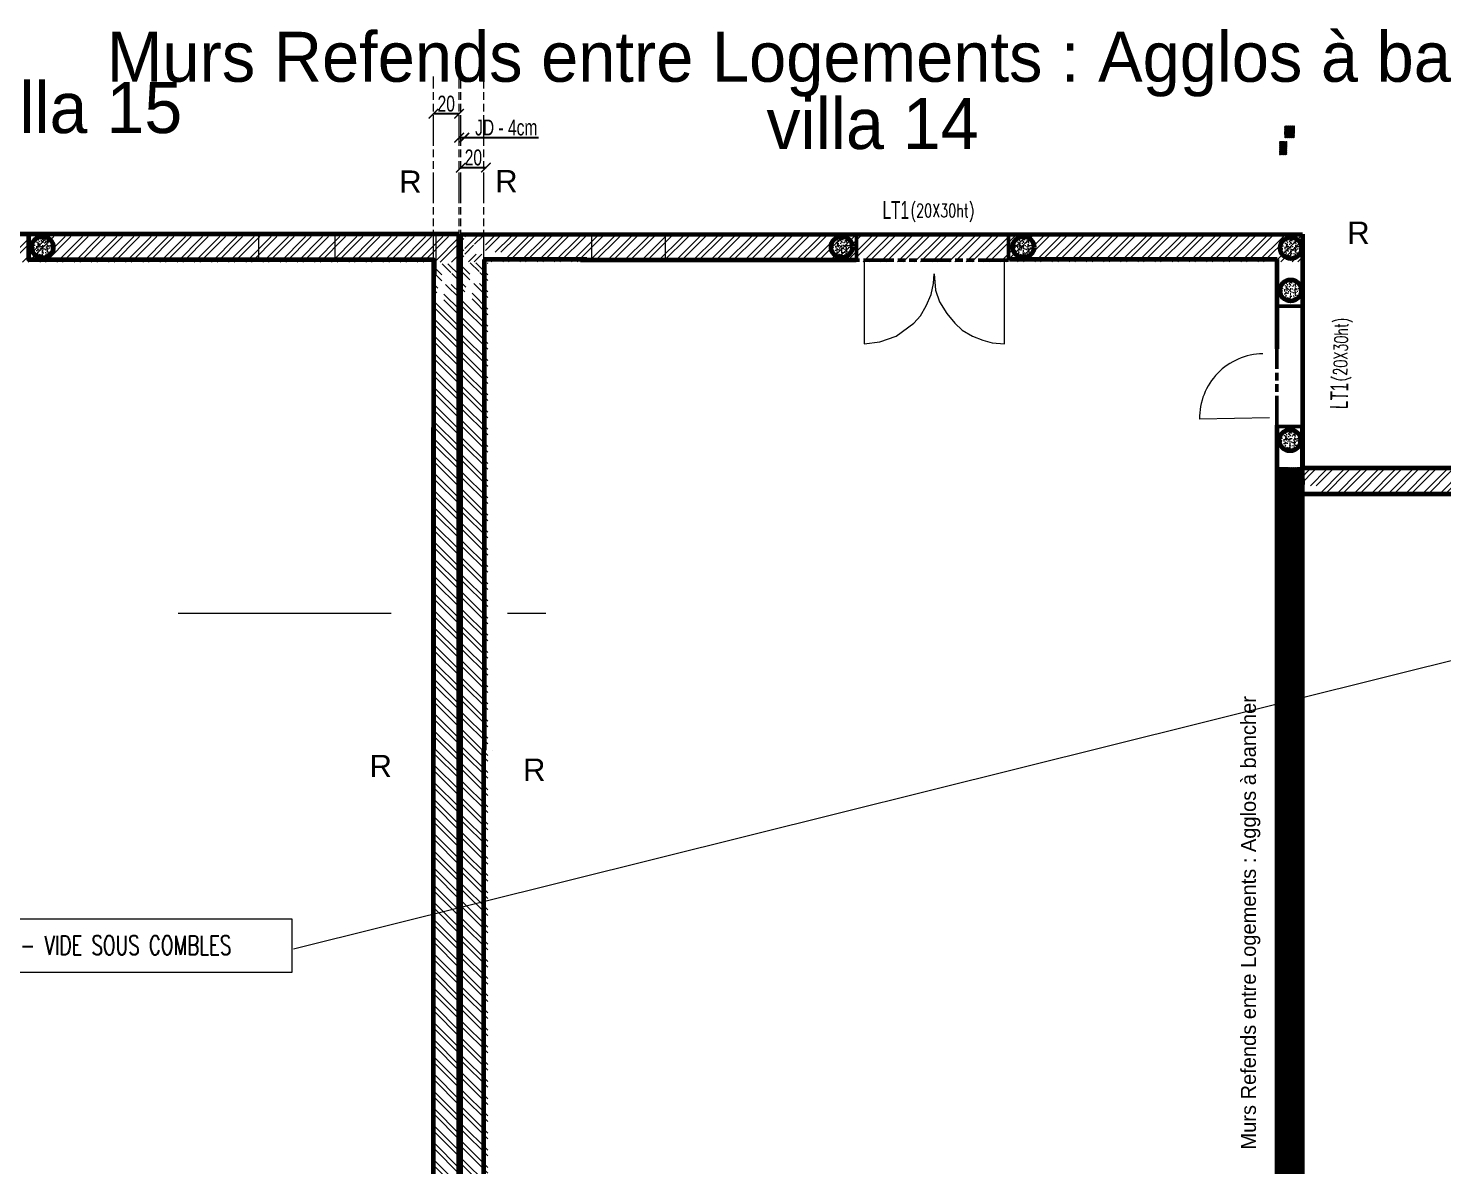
# Model space of a CAD drawing. Header units: metres. Extents: x -12536 to 12621, y -17191 to 9596.
# Drawn here: x -1812 to -702, y -4989 to -4097 of the extents above; entities that cross this region are included whole.
import ezdxf
from ezdxf.lldxf.tags import DXFTag

# ---------------------------------------------------------------- set-up
doc = ezdxf.new("R2010")
doc.units = ezdxf.units.M
doc.header["$MEASUREMENT"] = 0
doc.header["$PDMODE"] = 2
doc.header["$PDSIZE"] = 0.25
doc.linetypes.add('ACAD_ISO09W100', pattern=[45, 24, -3, 6, -3, 6, -3])
for name, color, linetype, lineweight in [('B-COT', 1, 'Continuous', 18), ('B-HAC', 8, 'Continuous', 9), ('B-HACH', 8, 'Continuous', 9), ('B-TEXT-LINTEAU', 3, 'Continuous', 30), ('B-TEXT-NIVEAU', 3, 'Continuous', 20), ('B-titre linteau', 7, 'Continuous', 40), ('B-TITRE POTEAUX', 7, 'Continuous', 60), ('B-VOILE-BA', 7, 'Continuous', 60)]:
    doc.layers.add(name, color=color, linetype=linetype, lineweight=lineweight)
doc.layers.add('B-HATCH-RELEVE', color=7, linetype='Continuous')
doc.layers.add('Calque commun', color=7, linetype='Continuous')
doc.styles.add('Arial', font='arial.ttf', dxfattribs={"height": 0.128})
doc.styles.add('Arial Narrow', font='ARIALN.TTF', dxfattribs={"width": 0.5})
doc.styles.add('Century Gothic4', font='GOTHIC.TTF', dxfattribs={"height": 0.4})
doc.styles.add('TEXTE', font='arial.ttf', dxfattribs={"width": 0.7})
doc.styles.add('TEXTE100', font='romans.shx', dxfattribs={"width": 0.7, "height": 0.3})
tags = doc.linetypes.add('HIDDEN', pattern=[0.375, 0.25, -0.125]).pattern_tags.tags
tags[6:7] = [DXFTag(74, 4), DXFTag(75, 0), DXFTag(340, '0'), DXFTag(46, 1.0), DXFTag(50, 0.0), DXFTag(44, 0.0), DXFTag(45, 0.0)]
tags[4:5] = [DXFTag(74, 4), DXFTag(75, 0), DXFTag(340, '0'), DXFTag(46, 1.0), DXFTag(50, 0.0), DXFTag(44, 0.0), DXFTag(45, 0.0)]
tags = doc.linetypes.add('HIDDEN2', pattern=[0.1875, 0.125, -0.0625]).pattern_tags.tags
tags[6:7] = [DXFTag(74, 4), DXFTag(75, 0), DXFTag(340, '0'), DXFTag(46, 1.0), DXFTag(50, 0.0), DXFTag(44, 0.0), DXFTag(45, 0.0)]
tags[4:5] = [DXFTag(74, 4), DXFTag(75, 0), DXFTag(340, '0'), DXFTag(46, 1.0), DXFTag(50, 0.0), DXFTag(44, 0.0), DXFTag(45, 0.0)]
doc.dimstyles.new('COT 50', dxfattribs={"dimscale": 0.05, "dimtxt": 250, "dimasz": 150, "dimexe": 1, "dimexo": 2, "dimgap": 30, "dimtad": 1, "dimdec": 1, "dimrnd": 0.5, "dimzin": 12, "dimdsep": 46, "dimtxsty": 'TEXTE', "dimblk1": 'ARCHTICK', "dimblk2": 'ARCHTICK', "dimsah": 1, "dimcen": 0, "dimdle": 1.5, "dimclrd": 1, "dimclre": 1, "dimclrt": 3, "dimadec": 0, "dimazin": 0, "dimtfac": 1, "dimtdec": 1, "dimtmove": 0, "dimatfit": 3, "dimldrblk": 'ARCHTICK', "dimfxl": 1, "dimtolj": 1, "dimtzin": 0, "dimarcsym": 0})

# ---------------------------------------------------------------- blocks, each defined once
blk = doc.blocks.new('_ArchTick')
at = {"color": 0, "linetype": 'ByBlock', "const_width": 0.15}
blk.add_lwpolyline([(-0.5, -0.5), (0.5, 0.5)], dxfattribs=at)
blk = doc.blocks.new('*D1903')
at = {"layer": 'B-HATCH-RELEVE', "color": 1, "linetype": 'ByBlock', "lineweight": -2, "transparency": 16777216}
for p, q in [((-1474, -4182.5), (-1469.8, -4182.5)), ((-1473.9, -4182.5), (-1473.9, -4182.5)), ((-1469.8, -4182.5), (-1469.8, -4182.5)), ((-1469.8, -4182.5), (-1411.5, -4182.5))]:
    blk.add_line(p, q, dxfattribs=at)
at = {"layer": 'Defpoints', "color": 0, "transparency": 16777216}
for p in [(-1473.9, -4114.6), (-1469.8, -4114.6), (-1469.8, -4182.5)]:
    blk.add_point(p, dxfattribs=at)
at = {"layer": 'B-HATCH-RELEVE', "color": 1, "lineweight": -2, "transparency": 16777216, "xscale": 7.5, "yscale": 7.5, "zscale": 7.5, "rotation": 180}
blk.add_blockref('_ArchTick', (-1473.9, -4182.5), dxfattribs=at)
at = {"layer": 'B-HATCH-RELEVE', "color": 1, "lineweight": -2, "transparency": 16777216, "xscale": 7.5, "yscale": 7.5, "zscale": 7.5}
blk.add_blockref('_ArchTick', (-1469.8, -4182.5), dxfattribs=at)
at = {"layer": 'B-HATCH-RELEVE', "color": 3, "transparency": 16777216, "insert": (-1436.9, -4174.6), "char_height": 12.5, "attachment_point": 5, "style": 'TEXTE'}
blk.add_mtext('\\A1;JD - 4cm', dxfattribs=at)
blk = doc.blocks.new('*D1904')
at = {"layer": 'B-HATCH-RELEVE', "color": 1, "linetype": 'ByBlock', "lineweight": -2, "transparency": 16777216}
for p, q in [((-1474, -4163.7), (-1494.1, -4163.7)), ((-1494, -4163.7), (-1494, -4163.7)), ((-1474, -4163.7), (-1474, -4163.7))]:
    blk.add_line(p, q, dxfattribs=at)
at = {"layer": 'Defpoints', "color": 0, "transparency": 16777216}
for p in [(-1494, -4163.7), (-1494, -4163.8), (-1474, -4163.8)]:
    blk.add_point(p, dxfattribs=at)
at = {"layer": 'B-HATCH-RELEVE', "color": 1, "lineweight": -2, "transparency": 16777216, "xscale": 7.5, "yscale": 7.5, "zscale": 7.5, "rotation": 180}
blk.add_blockref('_ArchTick', (-1494, -4163.7), dxfattribs=at)
at = {"layer": 'B-HATCH-RELEVE', "color": 1, "lineweight": -2, "transparency": 16777216, "xscale": 7.5, "yscale": 7.5, "zscale": 7.5}
blk.add_blockref('_ArchTick', (-1474, -4163.7), dxfattribs=at)
at = {"layer": 'B-HATCH-RELEVE', "color": 3, "transparency": 16777216, "insert": (-1484, -4155.9), "char_height": 12.5, "attachment_point": 5, "style": 'TEXTE'}
blk.add_mtext('\\A1;20', dxfattribs=at)
blk = doc.blocks.new('*D1905')
at = {"layer": 'B-HATCH-RELEVE', "color": 1, "linetype": 'ByBlock', "lineweight": -2, "transparency": 16777216}
for p, q in [((-1472.7, -4206), (-1452.7, -4206)), ((-1472.6, -4206), (-1472.6, -4206)), ((-1452.8, -4206), (-1452.8, -4206))]:
    blk.add_line(p, q, dxfattribs=at)
at = {"layer": 'Defpoints', "color": 0, "transparency": 16777216}
for p in [(-1472.6, -4197.1), (-1452.8, -4197.1), (-1452.8, -4206)]:
    blk.add_point(p, dxfattribs=at)
at = {"layer": 'B-HATCH-RELEVE', "color": 1, "lineweight": -2, "transparency": 16777216, "xscale": 7.5, "yscale": 7.5, "zscale": 7.5, "rotation": 180}
blk.add_blockref('_ArchTick', (-1472.6, -4206), dxfattribs=at)
at = {"layer": 'B-HATCH-RELEVE', "color": 1, "lineweight": -2, "transparency": 16777216, "xscale": 7.5, "yscale": 7.5, "zscale": 7.5}
blk.add_blockref('_ArchTick', (-1452.8, -4206), dxfattribs=at)
at = {"layer": 'B-HATCH-RELEVE', "color": 3, "transparency": 16777216, "insert": (-1462.7, -4198.1), "char_height": 12.5, "attachment_point": 5, "style": 'TEXTE'}
blk.add_mtext('\\A1;20', dxfattribs=at)

msp = doc.modelspace()

# ---------------------------------------------------------------- hatches: boundary and pattern name
at = {"layer": 'B-HAC'}
h = msp.add_hatch(dxfattribs=at)
h.set_pattern_fill('ANSI32', color=1, angle=-90)
h.set_pattern_definition([(315, (3120.4723, -9474.8933), (0.265165043, 0.265165043), []), (315, (3120.4723, -9475.07007), (0.265165043, 0.265165043), [])])
h.paths.add_polyline_path([(-810.752, -4441.342), (-812.028, -5157.893), (-832.028, -5157.893), (-830.752, -4441.342)])
h.paths.add_polyline_path([(-829.965, -4185.465), (-824.456, -4185.539), (-824.456, -4195.883), (-829.965, -4195.808)])
h.paths.add_polyline_path([(-826.055, -4173.308), (-818.222, -4173.263), (-818.196, -4182.535), (-826.029, -4182.579)])
h = msp.add_hatch(dxfattribs=at)
h.set_pattern_fill('ANSI32', color=256)
h.set_pattern_definition([(45, (-65011.8335, 87824.6525), (-6.7351921, 6.7351921), []), (45, (-65007.343, 87824.6525), (-6.7351921, 6.7351921), [])])
h.paths.add_polyline_path([(-2129.132, -4260.019), (-1470.289, -4260.095), (-1470.289, -4280.095), (-2129.132, -4280.019)])
h.paths.add_polyline_path([(-2109.97, -4277.933), (-2109.896, -4272.425), (-2099.552, -4272.425), (-2099.627, -4277.933)], flags=16)
h.paths.add_polyline_path([(-2122.128, -4274.024), (-2122.172, -4266.191), (-2112.9, -4266.165), (-2112.856, -4273.998)], flags=16)
h = msp.add_hatch(dxfattribs=at)
h.set_pattern_fill('ANSI32', color=256)
h.set_pattern_definition([(45, (-64352.162, 87824.695), (-6.7351921, 6.7351921), []), (45, (-64347.672, 87824.695), (-6.7351921, 6.7351921), [])])
h.paths.add_polyline_path([(-1469.461, -4259.976), (-810.618, -4260.052), (-810.618, -4280.052), (-1469.461, -4279.976)])
h.paths.add_polyline_path([(-1450.299, -4277.891), (-1450.224, -4272.382), (-1439.881, -4272.382), (-1439.956, -4277.891)], flags=16)
h.paths.add_polyline_path([(-1462.456, -4273.981), (-1462.501, -4266.148), (-1453.229, -4266.122), (-1453.184, -4273.955)], flags=16)
h = msp.add_hatch(dxfattribs=at)
h.set_pattern_fill('ANSI32', color=256, angle=-90)
h.set_pattern_definition([(315, (90611.244, 58601.334), (6.7351921, 6.7351921), []), (315, (90611.244, 58596.844), (6.7351921, 6.7351921), [])])
h.paths.add_polyline_path([(-1473.428, -4281.367), (-1473.504, -5140.45), (-1493.504, -5140.45), (-1493.428, -4281.367)])
h.paths.add_polyline_path([(-1491.342, -4300.529), (-1485.834, -4300.604), (-1485.834, -4310.947), (-1491.342, -4310.873)], flags=16)
h.paths.add_polyline_path([(-1487.433, -4288.372), (-1479.6, -4288.328), (-1479.574, -4297.599), (-1487.407, -4297.644)], flags=16)
h = msp.add_hatch(dxfattribs=at)
h.set_pattern_fill('ANSI32', color=256, angle=-90)
h.set_pattern_definition([(315, (90633.294, 58602.068), (6.7351921, 6.7351921), []), (315, (90633.294, 58597.578), (6.7351921, 6.7351921), [])])
h.paths.add_polyline_path([(-1451.377, -4280.633), (-1451.453, -5139.716), (-1471.453, -5139.716), (-1471.377, -4280.633)])
h.paths.add_polyline_path([(-1469.292, -4299.795), (-1463.783, -4299.87), (-1463.783, -4310.213), (-1469.292, -4310.138)], flags=16)
h.paths.add_polyline_path([(-1465.383, -4287.638), (-1457.549, -4287.593), (-1457.523, -4296.865), (-1465.356, -4296.91)], flags=16)
h = msp.add_hatch(dxfattribs=at)
h.set_pattern_fill('ANSI32', color=256)
h.set_pattern_definition([(45, (-63712.384, 87641.493), (-6.7351921, 6.7351921), []), (45, (-63707.894, 87641.493), (-6.7351921, 6.7351921), [])])
h.paths.add_polyline_path([(-829.683, -4443.178), (-170.84, -4443.254), (-170.84, -4463.254), (-829.683, -4463.178)])
h.paths.add_polyline_path([(-810.521, -4461.093), (-810.447, -4455.584), (-800.103, -4455.584), (-800.178, -4461.093)], flags=16)
h.paths.add_polyline_path([(-822.678, -4457.183), (-822.723, -4449.35), (-813.451, -4449.324), (-813.407, -4457.157)], flags=16)
h = msp.add_hatch(dxfattribs=at)
h.set_pattern_fill('ANSI32', color=256, angle=-90)
h.set_pattern_definition([(315, (91273.072, 58418.866), (6.7351921, 6.7351921), []), (315, (91273.072, 58414.376), (6.7351921, 6.7351921), [])])
h.paths.add_polyline_path([(-811.599, -4463.835), (-811.676, -5322.918), (-831.676, -5322.918), (-831.599, -4463.835)])
h.paths.add_polyline_path([(-829.514, -4482.997), (-824.006, -4483.072), (-824.006, -4493.415), (-829.514, -4493.34)], flags=16)
h.paths.add_polyline_path([(-825.605, -4470.84), (-817.772, -4470.795), (-817.746, -4480.067), (-825.579, -4480.112)], flags=16)
at = {"layer": 'B-HACH', "ltscale": 0.225}
h = msp.add_hatch(dxfattribs=at)
h.set_pattern_fill('AR-CONC', color=256, scale=0.028, style=0)
h.set_pattern_definition([(50, (6133.7636, 7068.0244), (5.1011707, -0.4462944), [0.5334, -5.8674]), (355, (6133.7636, 7068.0244), (-0.9867991, 5.349586), [0.42672, -4.69392]), (100.451, (6134.1887, 7067.987), (4.11439, 4.9032673), [0.45332, -4.98652]), (46.1842, (6133.7636, 7069.447), (7.5902131, -1.1771852), [0.8001, -8.8011]), (96.6356, (6134.396, 7069.349), (6.6473186, 6.9279156), [0.67998, -7.47978]), (351.184, (6133.764, 7069.447), (6.647329, 6.9279033), [0.64008, -7.04088]), (21, (6134.475, 7069.091), (4.2452166, -2.8634345), [0.5334, -5.8674]), (326, (6134.475, 7069.091), (1.7304568, 5.157263), [0.42672, -4.69392]), (71.4514, (6134.8286, 7068.8526), (5.9756617, 2.29384), [0.45332, -4.98652]), (37.5, (6133.7636, 7068.0244), (0.0864809, 2.3675411), [0, -4.637024, 0, -4.76504, 0, -4.7117]), (7.5, (6133.7636, 7068.0244), (1.87095055, 2.8050561), [0, -2.716784, 0, -4.530344, 0, -1.79578]), (327.5, (6132.1777, 7068.0244), (3.79653666, -0.16040483), [0, -1.778, 0, -5.54736, 0, -7.36092]), (317.5, (6131.4665, 7068.0244), (4.1476171, 0.71194175), [0, -2.3114, 0, -3.684016, 0, -5.22732])])
h.paths.add_polyline_path([(-1792.424, -4268.439, 1), (-1809.224, -4268.439, 1)])
h = msp.add_hatch(dxfattribs=at)
h.set_pattern_fill('AR-CONC', color=256, scale=0.028, style=0)
h.set_pattern_definition([(50, (6760.973, 7068.2298), (5.1011707, -0.4462944), [0.5334, -5.8674]), (355, (6760.973, 7068.23), (-0.9867991, 5.349586), [0.42672, -4.69392]), (100.451, (6761.3983, 7068.1926), (4.11439, 4.9032673), [0.45332, -4.98652]), (46.1842, (6760.973, 7069.652), (7.5902131, -1.1771852), [0.8001, -8.8011]), (96.6356, (6761.606, 7069.554), (6.6473186, 6.9279156), [0.67998, -7.47978]), (351.184, (6760.973, 7069.652), (6.647329, 6.9279033), [0.64008, -7.04088]), (21, (6761.6844, 7069.2966), (4.2452166, -2.8634345), [0.5334, -5.8674]), (326, (6761.6844, 7069.2966), (1.7304568, 5.157263), [0.42672, -4.69392]), (71.4514, (6762.038, 7069.058), (5.9756617, 2.29384), [0.45332, -4.98652]), (37.5, (6760.9732, 7068.2298), (0.0864809, 2.3675411), [0, -4.637024, 0, -4.76504, 0, -4.7117]), (7.5, (6760.9732, 7068.2298), (1.87095055, 2.8050561), [0, -2.716784, 0, -4.530344, 0, -1.79578]), (327.5, (6759.3872, 7068.2298), (3.79653666, -0.16040483), [0, -1.778, 0, -5.54736, 0, -7.36092]), (317.5, (6758.676, 7068.2298), (4.1476171, 0.71194175), [0, -2.3114, 0, -3.684016, 0, -5.22732])])
h.paths.add_polyline_path([(-1165.214, -4268.233, 1), (-1182.014, -4268.233, 1)])
h = msp.add_hatch(dxfattribs=at)
h.set_pattern_fill('AR-CONC', color=256, scale=0.028, style=0)
h.set_pattern_definition([(50, (6903.5285, 7068.1064), (5.1011707, -0.4462944), [0.5334, -5.8674]), (355, (6903.5285, 7068.1064), (-0.9867991, 5.349586), [0.42672, -4.69392]), (100.451, (6903.9536, 7068.0693), (4.11439, 4.9032673), [0.45332, -4.98652]), (46.1842, (6903.5285, 7069.529), (7.5902131, -1.1771852), [0.8001, -8.8011]), (96.6356, (6904.161, 7069.431), (6.6473186, 6.9279156), [0.67998, -7.47978]), (351.184, (6903.5285, 7069.529), (6.647329, 6.9279033), [0.64008, -7.04088]), (21, (6904.2397, 7069.1732), (4.2452166, -2.8634345), [0.5334, -5.8674]), (326, (6904.2397, 7069.173), (1.7304568, 5.157263), [0.42672, -4.69392]), (71.4514, (6904.5935, 7068.9346), (5.9756617, 2.29384), [0.45332, -4.98652]), (37.5, (6903.5285, 7068.1064), (0.0864809, 2.3675411), [0, -4.637024, 0, -4.76504, 0, -4.7117]), (7.5, (6903.5285, 7068.1064), (1.87095055, 2.8050561), [0, -2.716784, 0, -4.530344, 0, -1.79578]), (327.5, (6901.9425, 7068.1064), (3.79653666, -0.16040483), [0, -1.778, 0, -5.54736, 0, -7.36092]), (317.5, (6901.2313, 7068.1064), (4.1476171, 0.71194175), [0, -2.3114, 0, -3.684016, 0, -5.22732])])
h.paths.add_polyline_path([(-1022.659, -4268.357, 1), (-1039.459, -4268.357, 1)])
h = msp.add_hatch(dxfattribs=at)
h.set_pattern_fill('AR-CONC', color=256, scale=0.028, style=0)
h.set_pattern_definition([(50, (7113.396, 7067.3933), (5.1011707, -0.4462944), [0.5334, -5.8674]), (355, (7113.396, 7067.393), (-0.9867991, 5.349586), [0.42672, -4.69392]), (100.451, (7113.821, 7067.356), (4.11439, 4.9032673), [0.45332, -4.98652]), (46.1842, (7113.396, 7068.8157), (7.5902131, -1.1771852), [0.8001, -8.8011]), (96.6356, (7114.0284, 7068.7176), (6.6473186, 6.9279156), [0.67998, -7.47978]), (351.184, (7113.396, 7068.816), (6.647329, 6.9279033), [0.64008, -7.04088]), (21, (7114.107, 7068.46), (4.2452166, -2.8634345), [0.5334, -5.8674]), (326, (7114.107, 7068.46), (1.7304568, 5.157263), [0.42672, -4.69392]), (71.4514, (7114.461, 7068.2214), (5.9756617, 2.29384), [0.45332, -4.98652]), (37.5, (7113.3959, 7067.3933), (0.0864809, 2.3675411), [0, -4.637024, 0, -4.76504, 0, -4.7117]), (7.5, (7113.396, 7067.3933), (1.87095055, 2.8050561), [0, -2.716784, 0, -4.530344, 0, -1.79578]), (327.5, (7111.8099, 7067.3933), (3.79653666, -0.16040483), [0, -1.778, 0, -5.54736, 0, -7.36092]), (317.5, (7111.0987, 7067.3933), (4.1476171, 0.71194175), [0, -2.3114, 0, -3.684016, 0, -5.22732])])
h.paths.add_polyline_path([(-812.791, -4269.07, 1), (-829.591, -4269.07, 1)])
h = msp.add_hatch(dxfattribs=at)
h.set_pattern_fill('AR-CONC', color=256, scale=0.028, style=0)
h.set_pattern_definition([(50, (7113.1724, 7034.1197), (5.1011707, -0.4462944), [0.5334, -5.8674]), (355, (7113.1724, 7034.12), (-0.9867991, 5.349586), [0.42672, -4.69392]), (100.451, (7113.5975, 7034.0825), (4.11439, 4.9032673), [0.45332, -4.98652]), (46.1842, (7113.1724, 7035.542), (7.5902131, -1.1771852), [0.8001, -8.8011]), (96.6356, (7113.805, 7035.444), (6.6473186, 6.9279156), [0.67998, -7.47978]), (351.184, (7113.1724, 7035.542), (6.647329, 6.9279033), [0.64008, -7.04088]), (21, (7113.8836, 7035.1865), (4.2452166, -2.8634345), [0.5334, -5.8674]), (326, (7113.8836, 7035.1865), (1.7304568, 5.157263), [0.42672, -4.69392]), (71.4514, (7114.2374, 7034.948), (5.9756617, 2.29384), [0.45332, -4.98652]), (37.5, (7113.1724, 7034.1197), (0.0864809, 2.3675411), [0, -4.637024, 0, -4.76504, 0, -4.7117]), (7.5, (7113.1724, 7034.1197), (1.87095055, 2.8050561), [0, -2.716784, 0, -4.530344, 0, -1.79578]), (327.5, (7111.5864, 7034.1197), (3.79653666, -0.16040483), [0, -1.778, 0, -5.54736, 0, -7.36092]), (317.5, (7110.8752, 7034.1197), (4.1476171, 0.71194175), [0, -2.3114, 0, -3.684016, 0, -5.22732])])
h.paths.add_polyline_path([(-813.015, -4302.344, 1), (-829.815, -4302.344, 1)])
h = msp.add_hatch(dxfattribs=at)
h.set_pattern_fill('AR-CONC', color=256, scale=0.028, style=0)
h.set_pattern_definition([(50, (7112.6945, 6916.538), (5.1011707, -0.4462944), [0.5334, -5.8674]), (355, (7112.6945, 6916.538), (-0.9867991, 5.349586), [0.42672, -4.69392]), (100.451, (7113.1196, 6916.501), (4.11439, 4.9032673), [0.45332, -4.98652]), (46.1842, (7112.6945, 6917.9606), (7.5902131, -1.1771852), [0.8001, -8.8011]), (96.6356, (7113.327, 6917.8625), (6.6473186, 6.9279156), [0.67998, -7.47978]), (351.184, (7112.6945, 6917.9606), (6.647329, 6.9279033), [0.64008, -7.04088]), (21, (7113.4057, 6917.605), (4.2452166, -2.8634345), [0.5334, -5.8674]), (326, (7113.4057, 6917.605), (1.7304568, 5.157263), [0.42672, -4.69392]), (71.4514, (7113.7595, 6917.3664), (5.9756617, 2.29384), [0.45332, -4.98652]), (37.5, (7112.6945, 6916.5382), (0.0864809, 2.3675411), [0, -4.637024, 0, -4.76504, 0, -4.7117]), (7.5, (7112.6945, 6916.5382), (1.87095055, 2.8050561), [0, -2.716784, 0, -4.530344, 0, -1.79578]), (327.5, (7111.1085, 6916.5382), (3.79653666, -0.16040483), [0, -1.778, 0, -5.54736, 0, -7.36092]), (317.5, (7110.3973, 6916.5382), (4.1476171, 0.71194175), [0, -2.3114, 0, -3.684016, 0, -5.22732])])
h.paths.add_polyline_path([(-813.493, -4419.925, 1), (-830.293, -4419.925, 1)])
h = msp.add_hatch(dxfattribs=at)
h.set_pattern_fill('AR-CONC', color=256, scale=0.028, style=0)
h.set_pattern_definition([(50, (7114.2553, 6883.9285), (5.1011707, -0.4462944), [0.5334, -5.8674]), (355, (7114.2553, 6883.9285), (-0.9867991, 5.349586), [0.42672, -4.69392]), (100.451, (7114.6804, 6883.8913), (4.11439, 4.9032673), [0.45332, -4.98652]), (46.1842, (7114.255, 6885.351), (7.5902131, -1.1771852), [0.8001, -8.8011]), (96.6356, (7114.888, 6885.253), (6.6473186, 6.9279156), [0.67998, -7.47978]), (351.184, (7114.255, 6885.351), (6.647329, 6.9279033), [0.64008, -7.04088]), (21, (7114.9665, 6884.9953), (4.2452166, -2.8634345), [0.5334, -5.8674]), (326, (7114.9665, 6884.9953), (1.7304568, 5.157263), [0.42672, -4.69392]), (71.4514, (7115.3202, 6884.7567), (5.9756617, 2.29384), [0.45332, -4.98652]), (37.5, (7114.2553, 6883.9285), (0.0864809, 2.3675411), [0, -4.637024, 0, -4.76504, 0, -4.7117]), (7.5, (7114.2553, 6883.9285), (1.87095055, 2.8050561), [0, -2.716784, 0, -4.530344, 0, -1.79578]), (327.5, (7112.6693, 6883.9285), (3.79653666, -0.16040483), [0, -1.778, 0, -5.54736, 0, -7.36092]), (317.5, (7111.958, 6883.9285), (4.1476171, 0.71194175), [0, -2.3114, 0, -3.684016, 0, -5.22732])])
h.paths.add_polyline_path([(-811.932, -4452.535, 1), (-828.732, -4452.535, 1)])

# ---------------------------------------------------------------- linework, layer by layer
at = {"layer": 'B-COT', "linetype": 'ACAD_ISO09W100'}
for p, q in [((-1493.974, -5493.915), (-1493.974, -4134.585)), ((-1473.974, -5493.915), (-1473.974, -4134.738)), ((-1472.512, -5493.915), (-1472.512, -4134.756)), ((-1454.377, -5493.915), (-1454.377, -4135.183))]:
    msp.add_line(p, q, dxfattribs=at)
at = {"layer": 'B-COT', "color": 6, "linetype": 'ACAD_ISO09W100', "lineweight": 50}
for points in [[(-1161.938, -4258.321), (-1042.679, -4258.321), (-1042.679, -4278.551), (-1161.938, -4278.551)], [(-832.3, -4314.587), (-811.901, -4314.587), (-811.901, -4408.988), (-832.3, -4408.988)]]:
    msp.add_lwpolyline(points, close=True, dxfattribs=at)
at = {"layer": 'B-TEXT-NIVEAU', "color": 6}
msp.add_line((-1603.881, -4818.957), (-200.121, -4469.285, 34.014), dxfattribs=at)
msp.add_lwpolyline([(-1914.328, -4795.421), (-1605.123, -4795.421), (-1605.123, -4837.619), (-1914.328, -4837.619)], close=True, dxfattribs=at)
at = {"layer": 'B-VOILE-BA'}
for p, q in [((-1473.993, -5158.276), (-1473.993, -4258.292)), ((-1472.534, -5158.276), (-1472.534, -4258.243)), ((-1472.515, -4258.348), (-811.921, -4258.351)), ((-1454.111, -4278.11), (-1454.111, -4663.165)), ((-1373.582, -4278.11), (-1453.989, -4278.11)), ((-1378.531, -4278.445), (-1162.423, -4278.445)), ((-832.037, -4278.11), (-1042.037, -4278.11)), ((-832.037, -4348.11), (-832.037, -4278.11)), ((-1493.955, -5138.317), (-1493.955, -4409.948)), ((-832.037, -5138.11), (-832.037, -4408.11)), ((-812.037, -5158.11), (-812.037, -4408.11)), ((-1454.393, -5138.779), (-1454.393, -4663.171))]:
    msp.add_line(p, q, dxfattribs=at)
for points in [[(-1811.908, -4258.11, 0), (-1811.908, -4278.11, 0), (-1631.401, -4278.11, 0)], [(-1631.399, -4278.11, 0), (-1494.03, -4278.11, 0), (-1493.967, -4663.165, 0), (-1493.967, -4663.165, 0)], [(-702.129, -5341.831, 0), (-702.13, -5321.831, 0), (-812.129, -5321.831, 0), (-812.129, -4461.83, 0), (-649.953, -4461.83, 0), (-649.953, -4441.831, 0)]]:
    msp.add_polyline3d(points, dxfattribs=at)
for centre in [(-1800.824, -4268.439), (-1173.614, -4268.233), (-1031.059, -4268.357), (-821.191, -4269.07), (-821.415, -4302.344), (-821.893, -4419.925), (-820.332, -4452.535)]:
    msp.add_circle(centre, 8.4, dxfattribs=at)
for points, invisible_edges in [([(-811.848, -4441.831), (-811.848, -4258.123), (-2134.126, -4441.831)], 14), ([(-1473.993, -4258.292), (-2131.999, -4258.292), (-2131.999, -4441.831)], 12), ([(-2109.999, -5158.292), (-1474.044, -5158.292), (-809.721, -4441.831)], 14), ([(-1476.081, -5158.292), (-838.72, -5158.292), (-174.397, -4441.831)], 14), ([(-172.13, -4441.831), (-832.129, -5158.292), (-172.13, -5341.831)], 3), ([(-172.13, -4441.831), (-811.848, -4441.831), (-832.129, -5158.292)], 14)]:
    msp.add_3dface(points, dxfattribs=dict(at, invisible_edges=invisible_edges))
at = {"layer": 'Calque commun', "color": 7, "linetype": 'Continuous', "lineweight": 20}
for p, q in [((-1811.908, -4258.11), (-1491.908, -4258.11)), ((-1631.401, -4258.152), (-1631.401, -4278.174)), ((-1571.401, -4258.152), (-1571.401, -4278.151)), ((-1312.136, -4257.021), (-1312.136, -4277.021)), ((-1312.136, -4258.11), (-1162.037, -4258.11))]:
    msp.add_line(p, q, dxfattribs=at)
at = {"layer": 'Calque commun', "color": 7, "linetype": 'Continuous', "lineweight": 5}
for p, q in [((-1491.908, -4290.111), (-1491.908, -4258.11)), ((-1450.42, -4278.11), (-1370.012, -4278.11)), ((-1042.037, -4278.11), (-832.037, -4278.11)), ((-1494.187, -4670.498), (-1494.187, -4740.5))]:
    msp.add_line(p, q, dxfattribs=at)
at = {"layer": 'Calque commun', "color": 12, "linetype": 'Continuous', "lineweight": 20}
for p, q in [((-1370.012, -4258.152), (-1370.012, -4278.151)), ((-1162.037, -4258.11), (-1162.037, -4278.11)), ((-1447.86, -4663.165), (-1447.86, -4663.165))]:
    msp.add_line(p, q, dxfattribs=at)
at = {"layer": 'Calque commun', "color": 7, "linetype": 'HIDDEN2', "lineweight": 5}
msp.add_line((-838.014, -4402.217, 1959.49), (-892.814, -4403.278, 1959.49), dxfattribs=at)
at = {"layer": 'Calque commun', "color": 15, "linetype": 'Continuous', "lineweight": 20}
msp.add_line((-1527.187, -4555.805), (-1694.321, -4555.805), dxfattribs=at)
at = {"layer": 'Calque commun', "color": 16, "linetype": 'Continuous', "lineweight": 20}
msp.add_line((-1435.94, -4555.553), (-1405.953, -4555.487), dxfattribs=at)
at = {"layer": 'Calque commun', "color": 7, "linetype": 'HIDDEN', "lineweight": 5, "flags": 128}
msp.add_lwpolyline([(-1156.014, -4279.218), (-1156.013, -4344.218), (-1143.667, -4342.814), (-1130.951, -4338.137), (-1117.122, -4328.109), (-1111.839, -4322.34), (-1107.353, -4314.539), (-1103.453, -4305.568), (-1101.698, -4296.987), (-1101.014, -4289.218), (-1099.943, -4302.253), (-1097.017, -4311.224), (-1091.167, -4320.585), (-1084.905, -4328.109), (-1079.075, -4333.651), (-1070.884, -4338.331), (-1062.889, -4341.257), (-1055.673, -4343.402), (-1046.014, -4344.218), (-1046.014, -4279.218)], dxfattribs=at)
at = {"layer": 'Calque commun', "color": 7, "linetype": 'HIDDEN2', "lineweight": 5, "flags": 128}
msp.add_lwpolyline([(-843.188, -4352.052, 0.41421577), (-892.814, -4403.278)], format="xyb", dxfattribs=at)

# ---------------------------------------------------------------- texts
at = {"layer": 'B-HAC', "color": 1, "style": 'Century Gothic4'}
msp.add_text('Murs Refends entre Logements : Agglos à bancher', height=11.76, rotation=90, dxfattribs=at).set_placement((-848.631, -4976.397))
at = {"layer": 'B-TEXT-LINTEAU', "style": 'TEXTE100', "width": 0.7}
msp.add_text('(20X30ht)', height=10.5, dxfattribs=at).set_placement((-1119.7, -4244.953, -23.81))
msp.add_text('(20X30ht)', height=10.5, rotation=88.624124, dxfattribs=at).set_placement((-777.328, -4373.766, -23.81))
at = {"layer": 'B-TEXT-NIVEAU', "style": 'TEXTE100', "width": 0.7}
msp.add_text('FAUX PLAF - VIDE SOUS COMBLES', height=15, dxfattribs=at).set_placement((-1901.019, -4823.611))
at = {"layer": 'B-titre linteau', "style": 'Arial Narrow', "width": 0.75}
msp.add_text('LT1', height=14, dxfattribs=at).set_placement((-1141.59, -4246.306, -23.81))
msp.add_text('LT1', height=14, rotation=88.624124, dxfattribs=at).set_placement((-776.502, -4395.682, -23.81))
at = {"layer": 'B-TITRE POTEAUX', "style": 'Arial'}
for p in [(-1520.95, -4225.761, -34.014), (-1445.64, -4225.394, -34.014), (-776.993, -4265.845, -34.014), (-1544.283, -4684.23, -34.014), (-1423.788, -4687.12, -34.014)]:
    msp.add_text('R', height=17.5, dxfattribs=at).set_placement(p)
at = {"layer": 'B-VOILE-BA', "color": 1, "style": 'Century Gothic4'}
msp.add_text('Murs Refends entre Logements : Agglos à bancher', height=39.2, dxfattribs=at).set_placement((-1750.394, -4138.65))
at = {"layer": 'B-VOILE-BA', "style": 'Century Gothic4'}
for s, p in [('villa 15', (-1857.697, -4178.931)), ('villa 14', (-1232.717, -4191.446))]:
    msp.add_text(s, height=40, dxfattribs=at).set_placement(p)

# ---------------------------------------------------------------- dimensions: what is measured, and where the dimension line sits
at = {"layer": 'B-HATCH-RELEVE'}
dim = msp.add_aligned_dim(p1=(-1473.876, -4114.643), p2=(-1469.809, -4114.643), distance=-67.828, text='JD - <>cm', dimstyle='COT 50', override={"dimfxl": 0.1, "dimfxlon": 1, "dimarcsym": 2}, dxfattribs=at)
dim.commit()
dim.dimension.update_dxf_attribs({"geometry": '*D1903', "text_midpoint": (-1436.92, -4174.614)})
for p1, p2, distance, picture, middle in [((-1474.047, -4163.828), (-1493.994, -4163.828), -0.081, '*D1904', (-1484.02, -4155.865)), ((-1472.58, -4197.129), (-1452.753, -4197.129), -8.851, '*D1905', (-1462.667, -4198.097))]:
    dim = msp.add_aligned_dim(p1=p1, p2=p2, distance=distance, dimstyle='COT 50', override={"dimfxl": 0.1, "dimfxlon": 1, "dimarcsym": 2}, dxfattribs=at)
    dim.commit()
    dim.dimension.update_dxf_attribs({"geometry": picture, "text_midpoint": middle})

doc.saveas('drawing.dxf')
